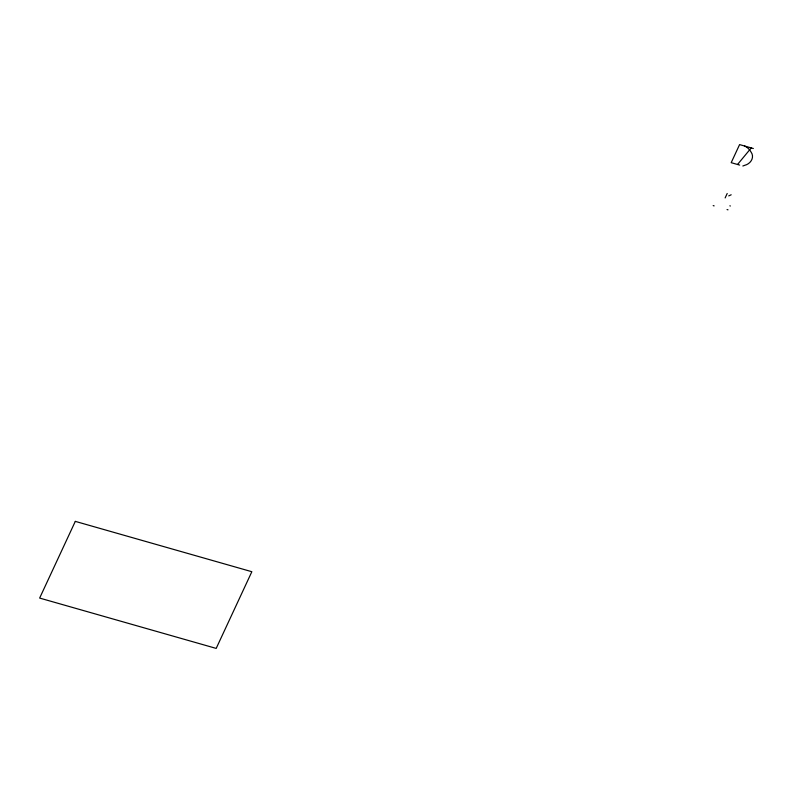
<?xml version="1.0" encoding="UTF-8"?>
<svg xmlns="http://www.w3.org/2000/svg" width="793" height="793" viewBox="0 0 793 793"><rect width="100%" height="100%" fill="white"/><g stroke="black" fill="none" stroke-linecap="round" stroke-linejoin="round"><path stroke-width="1.19" d="M725.139 197.933L727.201 193.492M737.54 164.478L751.239 147.914M728.727 195.891L731.176 194.791M753.35 148.519L739.591 144.594L731.196 162.674L739.661 165.083M713.185 205.605L714.136 205.883M727.042 209.56L728.004 209.828M729.857 205.843L730.373 205.992M744.568 146.021A17.367 14.829 -22.8 0 1 748.324 148.519L749.454 149.758A20.093 17.149 -22.8 0 1 750.931 151.869C755.015 157.321 750.624 163.923 744.756 165.301A25.624 21.867 -22.8 0 1 742.833 165.995M75.305 521.378L39.65 598.071L216.192 648.406L251.847 571.713L75.305 521.378"/></g></svg>
